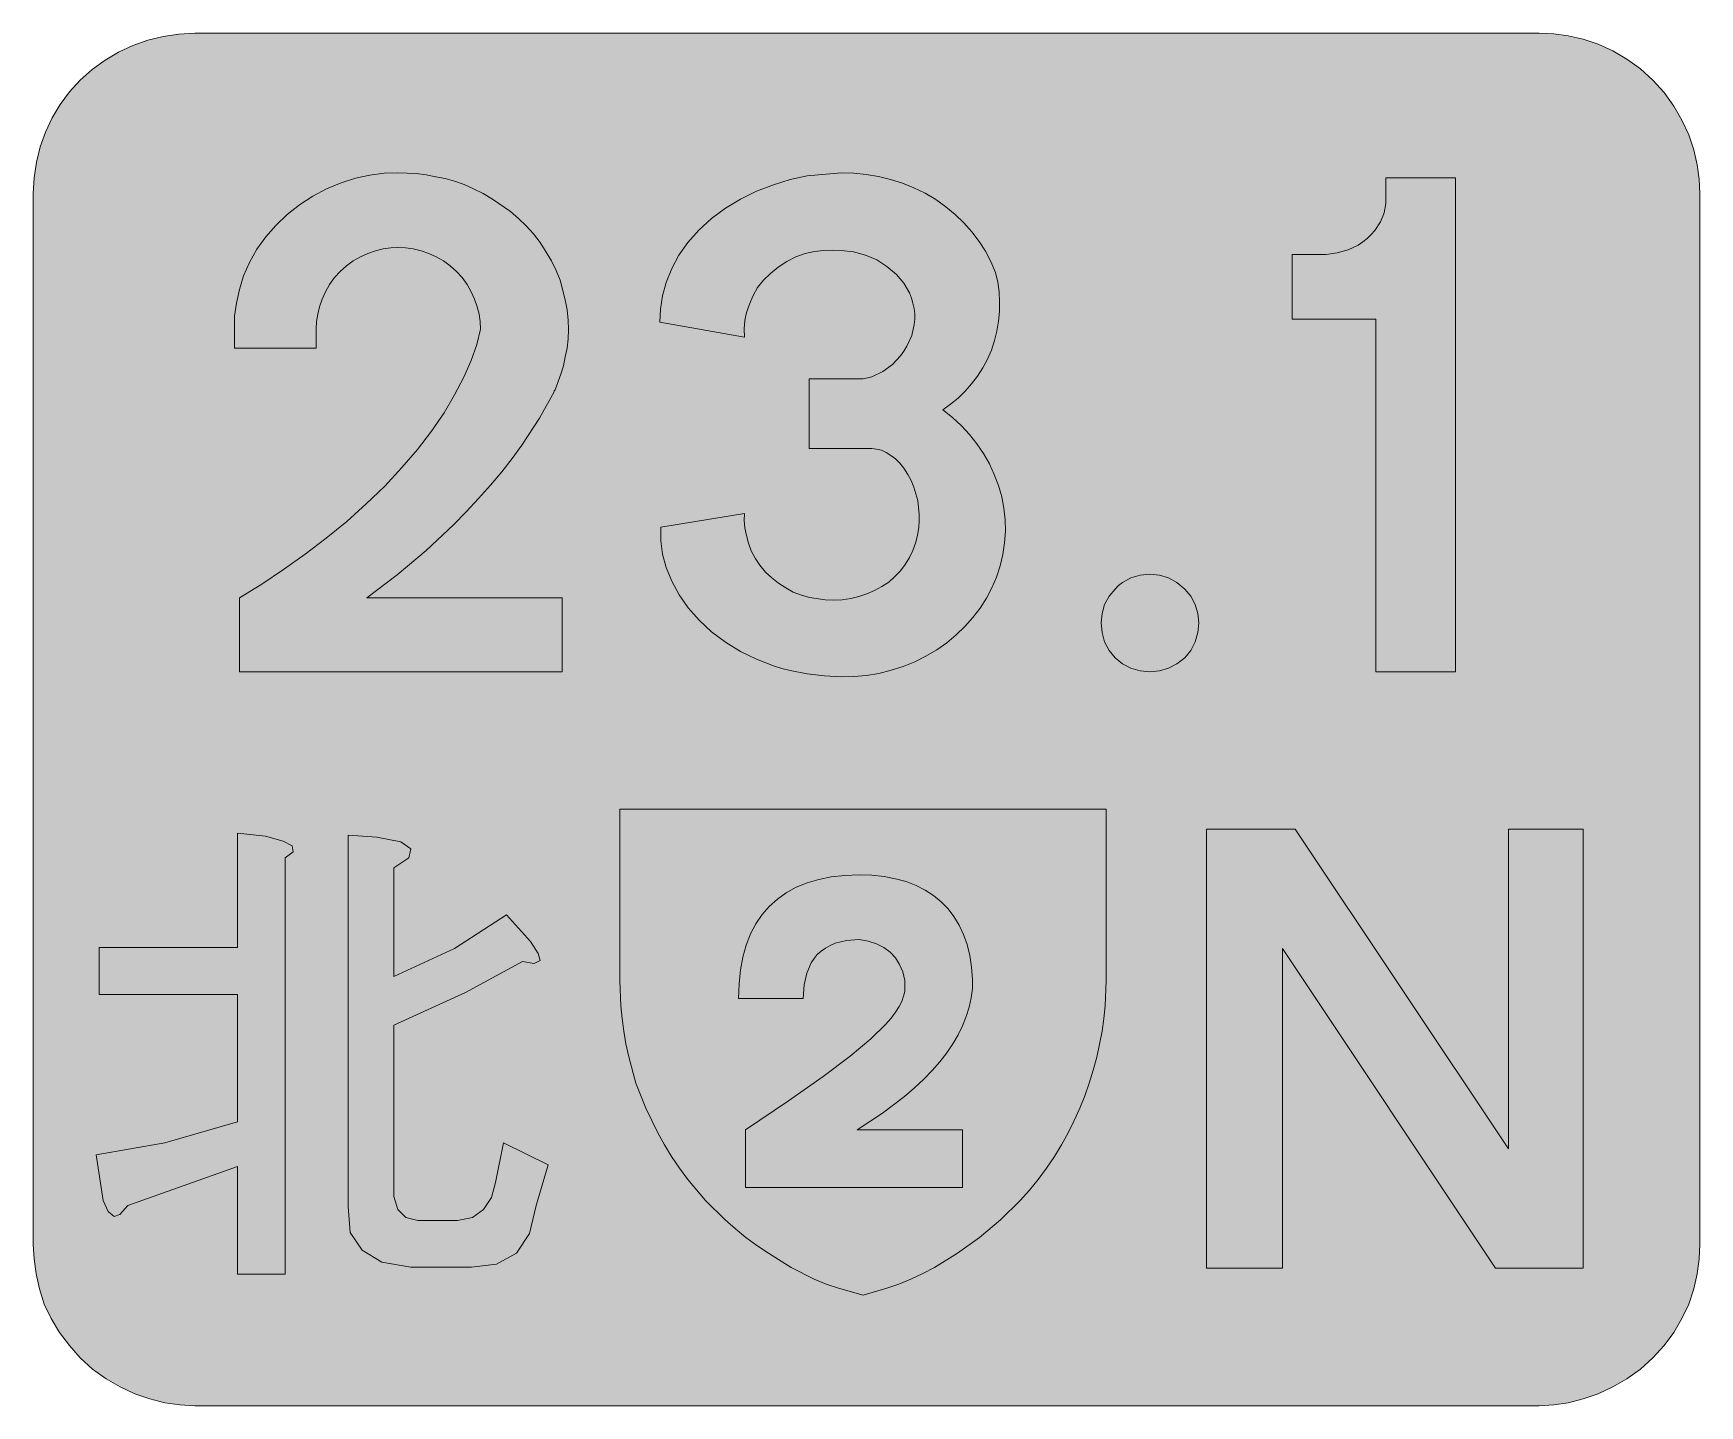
# Model space of a CAD drawing. Header units: metres. Extents: x 135 to 436, y 12 to 260.
import ezdxf

# ---------------------------------------------------------------- set-up
doc = ezdxf.new("R2010")
doc.units = ezdxf.units.M
for name, color, linetype, true_color in [('FILL_BLACK_000000', 7, 'Continuous', 0x000000), ('FILL_BLUE_0000FF', 7, 'Continuous', 0x0000ff), ('FILL_WHITE_FFFFFF', 7, 'Continuous', 0xffffff), ('FILL_YELLOW_FFFF00', 7, 'Continuous', 0xffff00)]:
    doc.layers.add(name, color=color, linetype=linetype, true_color=true_color)

msp = doc.modelspace()

# ---------------------------------------------------------------- hatches: boundary and pattern name
at = {"layer": 'FILL_BLACK_000000', "true_color": 0x000000}
h = msp.add_hatch(color=7, dxfattribs=at)
h.dxf.hatch_style = 1
h.paths.add_polyline_path([(302.58, 61.92), (302.58, 51.48), (263.34, 51.48), (263.34, 61.92), (271.1, 67.14), (277.36, 71.55), (282.26, 75.25), (285.98, 78.35), (288.66, 80.95), (289.67, 82.11), (290.47, 83.18), (291.11, 84.19), (291.58, 85.14), (291.92, 86.05), (292.14, 86.94), (292.14, 88.92), (291.77, 90.46), (291.2, 91.82), (290.44, 93.01), (289.49, 94.03), (288.35, 94.87), (287.03, 95.53), (285.53, 96.01), (283.86, 96.3), (281.57, 96.13), (279.54, 95.63), (278.63, 95.25), (277.79, 94.78), (277.01, 94.23), (276.3, 93.6), (275.73, 92.88), (275.22, 92.08), (274.43, 90.25), (273.95, 88.11), (273.78, 85.68), (262.08, 85.68), (262.17, 88.33), (262.43, 90.83), (262.87, 93.15), (263.48, 95.32), (264.27, 97.32), (265.22, 99.15), (266.35, 100.81), (267.64, 102.31), (269.1, 103.63), (270.72, 104.78), (272.51, 105.76), (274.46, 106.56), (276.57, 107.19), (278.84, 107.64), (281.27, 107.91), (283.86, 108), (286.19, 107.92), (288.39, 107.69), (290.45, 107.3), (292.38, 106.77), (294.17, 106.08), (295.83, 105.25), (297.34, 104.27), (298.71, 103.14), (299.94, 101.87), (301.02, 100.46), (301.96, 98.91), (302.74, 97.22), (303.38, 95.39), (303.87, 93.43), (304.2, 91.33), (304.38, 89.1), (304.38, 87.48), (304.14, 85.77), (303.76, 84.07), (303.23, 82.39), (302.56, 80.73), (301.75, 79.08), (300.8, 77.45), (299.7, 75.83), (298.46, 74.23), (297.08, 72.64), (295.56, 71.07), (293.9, 69.51), (292.1, 67.96), (288.08, 64.92), (283.5, 61.92), (302.58, 61.92)])
at = {"layer": 'FILL_BLUE_0000FF', "true_color": 0x0000ff}
h = msp.add_hatch(color=7, dxfattribs=at)
h.dxf.hatch_style = 1
h.paths.add_polyline_path([(406.8, 260.1), (409.4, 259.99), (412.04, 259.65), (414.72, 259.04), (417.42, 258.12), (420.08, 256.91), (422.64, 255.42), (425.06, 253.67), (427.32, 251.64), (429.34, 249.38), (431.1, 246.96), (432.58, 244.4), (433.8, 241.74), (434.72, 239.04), (435.33, 236.36), (435.67, 233.72), (435.78, 231.12), (435.78, 41.22), (435.67, 38.6), (435.33, 35.89), (434.72, 33.15), (433.8, 30.42), (432.58, 27.79), (431.1, 25.29), (429.34, 22.93), (427.32, 20.7), (425.06, 18.68), (422.64, 16.92), (420.08, 15.44), (417.42, 14.22), (414.72, 13.28), (412.04, 12.6), (409.4, 12.2), (406.8, 12.06), (163.8, 12.06), (161.1, 12.2), (158.4, 12.6), (155.7, 13.28), (153, 14.22), (150.34, 15.44), (147.78, 16.92), (145.36, 18.68), (143.1, 20.7), (141.15, 22.93), (139.39, 25.29), (137.86, 27.79), (136.62, 30.42), (135.78, 33.15), (135.16, 35.89), (134.77, 38.6), (134.64, 41.22), (134.64, 231.12), (134.78, 234), (135.2, 236.83), (135.89, 239.59), (136.84, 242.26), (138.05, 244.82), (139.5, 247.24), (141.19, 249.53), (143.1, 251.64), (145.27, 253.55), (147.6, 255.24), (150.06, 256.69), (152.64, 257.9), (155.32, 258.85), (158.08, 259.54), (160.92, 259.96), (163.8, 260.1), (406.8, 260.1)])
at = {"layer": 'FILL_WHITE_FFFFFF', "true_color": 0xffffff}
h = msp.add_hatch(color=7, dxfattribs=at)
h.dxf.hatch_style = 1
h.paths.add_polyline_path([(171, 203.22), (171, 208.98), (171.35, 211.33), (171.88, 213.77), (172.65, 216.24), (173.7, 218.7), (175.05, 221.06), (176.65, 223.29), (178.48, 225.38), (180.54, 227.34), (182.77, 229.13), (185.13, 230.69), (187.63, 232.02), (190.26, 233.1), (192.85, 233.91), (195.46, 234.47), (198.03, 234.8), (200.52, 234.9), (203.87, 234.74), (205.61, 234.52), (207.36, 234.18), (209.04, 233.84), (210.78, 233.37), (212.52, 232.76), (214.2, 232.02), (215.92, 231.15), (217.6, 230.15), (220.86, 227.88), (222.31, 226.63), (223.69, 225.29), (225.01, 223.86), (226.26, 222.3), (228.26, 218.95), (229.12, 217.21), (229.86, 215.46), (230.78, 211.93), (231.1, 210.12), (231.3, 208.26), (231.37, 206.54), (231.3, 204.86), (231.1, 203.22), (230.76, 201.6), (230.43, 200.01), (229.99, 198.5), (228.96, 195.66), (228.78, 195.48), (228.78, 195.3), (226.11, 190.52), (222.95, 185.67), (221.18, 183.24), (219.29, 180.82), (217.26, 178.42), (215.1, 176.04), (212.88, 173.63), (210.56, 171.25), (205.63, 166.64), (200.39, 162.22), (194.94, 158.04), (230.22, 158.04), (230.22, 144.72), (171.9, 144.72), (171.9, 158.04), (175.92, 160.54), (179.86, 163.17), (183.75, 165.94), (187.56, 168.84), (191.27, 171.87), (194.8, 175.03), (198.14, 178.28), (201.24, 181.62), (204.07, 184.89), (206.62, 188.19), (208.86, 191.49), (210.78, 194.76), (212.47, 197.93), (213.79, 200.97), (214.78, 203.87), (215.46, 206.64), (215.39, 207.99), (215.19, 209.34), (214.85, 210.69), (214.38, 212.04), (213.77, 213.38), (213.03, 214.7), (212.15, 215.94), (211.14, 217.08), (210, 218.09), (208.75, 218.97), (207.44, 219.71), (206.1, 220.32), (204.72, 220.79), (203.31, 221.13), (201.9, 221.33), (200.52, 221.4), (199.25, 221.33), (197.89, 221.13), (196.5, 220.79), (195.12, 220.32), (193.78, 219.71), (192.46, 218.97), (191.22, 218.09), (190.08, 217.08), (189.07, 215.94), (188.19, 214.7), (187.45, 213.38), (186.84, 212.04), (186.37, 210.69), (186.03, 209.34), (185.83, 207.99), (185.76, 206.64), (185.76, 203.22), (171, 203.22)])
h = msp.add_hatch(color=7, dxfattribs=at)
h.dxf.hatch_style = 1
h.paths.add_polyline_path([(294.73, 171.93), (294.7, 173.12), (294.48, 175.68), (293.78, 178.09), (293.29, 179.25), (292.68, 180.36), (291.97, 181.48), (291.22, 182.41), (290.43, 183.17), (289.62, 183.78), (288.78, 184.36), (287.91, 184.75), (287.04, 184.97), (286.2, 185.04), (274.86, 185.04), (274.86, 197.64), (284.58, 197.64), (285.48, 197.82), (286.2, 198), (288.15, 198.97), (289.89, 200.25), (291.36, 201.8), (291.98, 202.66), (292.5, 203.58), (293.38, 205.5), (293.85, 207.45), (293.93, 208.43), (293.92, 209.4), (293.8, 210.37), (293.58, 211.32), (293.33, 212.26), (292.98, 213.17), (291.98, 214.92), (290.62, 216.53), (288.9, 217.98), (287.05, 219.16), (285.03, 220.03), (282.88, 220.59), (280.62, 220.86), (279.08, 220.93), (277.45, 220.86), (275.79, 220.66), (274.14, 220.32), (272.42, 219.68), (270.79, 218.86), (269.25, 217.86), (267.84, 216.72), (266.59, 215.47), (265.54, 214.13), (264.7, 212.7), (264.06, 211.14), (263.51, 209.66), (263.2, 208.17), (263.1, 206.69), (263.16, 205.2), (247.86, 207.9), (247.97, 210.23), (248.33, 212.63), (249, 215.09), (250.02, 217.62), (251.3, 220.01), (252.94, 222.32), (254.93, 224.53), (257.22, 226.62), (259.75, 228.51), (262.46, 230.15), (265.35, 231.56), (268.38, 232.74), (271.44, 233.69), (274.5, 234.36), (280.62, 234.9), (282.91, 234.82), (285.16, 234.6), (287.39, 234.22), (289.57, 233.69), (291.71, 233), (293.78, 232.17), (295.79, 231.18), (297.72, 230.04), (299.55, 228.76), (301.26, 227.35), (302.83, 225.83), (304.27, 224.21), (305.56, 222.5), (306.71, 220.7), (307.69, 218.83), (308.52, 216.9), (308.92, 215.14), (309.17, 213.36), (309.27, 211.59), (309.24, 209.81), (309.07, 208.05), (308.77, 206.29), (308.35, 204.56), (307.8, 202.86), (307.07, 201.21), (306.22, 199.63), (305.26, 198.13), (304.2, 196.72), (303.04, 195.4), (301.78, 194.18), (300.42, 193.06), (298.98, 192.06), (300.73, 190.66), (302.35, 189.16), (303.83, 187.57), (305.17, 185.9), (306.36, 184.13), (307.41, 182.29), (308.31, 180.37), (309.06, 178.38), (309.64, 176.34), (310.04, 174.27), (310.26, 172.19), (310.3, 170.1), (310.16, 168.01), (309.84, 165.93), (309.36, 163.86), (308.7, 161.82), (307.87, 159.89), (306.89, 158.02), (305.74, 156.22), (304.45, 154.51), (303.01, 152.89), (301.44, 151.37), (299.73, 149.96), (297.9, 148.68), (295.96, 147.53), (293.93, 146.53), (291.83, 145.67), (289.66, 144.97), (287.45, 144.42), (285.19, 144.05), (282.91, 143.84), (280.62, 143.82), (277.63, 143.96), (274.5, 144.36), (271.44, 144.95), (269.89, 145.32), (268.38, 145.8), (265.35, 146.98), (262.46, 148.39), (259.75, 150.03), (257.22, 151.92), (254.96, 154.01), (253.01, 156.24), (251.37, 158.6), (250.02, 161.1), (249, 163.53), (248.35, 165.96), (248.05, 168.39), (248.04, 170.82), (263.16, 173.34), (263.12, 172.07), (263.25, 170.71), (263.51, 169.32), (263.88, 167.94), (264.38, 166.59), (265.07, 165.26), (265.93, 163.97), (266.94, 162.72), (268.08, 161.68), (269.32, 160.72), (270.64, 159.86), (271.98, 159.12), (273.46, 158.54), (274.93, 158.13), (277.74, 157.68), (279.29, 157.62), (280.83, 157.71), (282.35, 157.93), (283.84, 158.29), (285.28, 158.77), (286.68, 159.38), (288, 160.09), (289.26, 160.92), (290.36, 161.91), (291.34, 162.97), (292.22, 164.12), (292.97, 165.33), (293.6, 166.61), (294.09, 167.96), (294.45, 169.36), (294.66, 170.82), (294.73, 171.93)])
h = msp.add_hatch(color=7, dxfattribs=at)
h.dxf.hatch_style = 1
h.paths.add_polyline_path([(377.28, 144.72), (377.28, 208.44), (362.16, 208.44), (362.16, 220.14), (368.28, 220.14), (370.29, 220.41), (372.24, 220.97), (374.05, 221.84), (374.89, 222.39), (375.66, 223.02), (376.42, 223.72), (377.08, 224.46), (378.11, 226.04), (378.77, 227.68), (379.08, 229.32), (379.08, 234), (391.68, 234), (391.68, 144.72), (377.28, 144.72)])
h = msp.add_hatch(color=7, dxfattribs=at)
h.dxf.hatch_style = 1
h.paths.add_polyline_path([(345.07, 151.8), (344.59, 150.12), (343.8, 148.58), (342.72, 147.24), (341.31, 146.16), (339.77, 145.37), (338.14, 144.89), (336.42, 144.72), (334.68, 144.89), (333, 145.37), (331.46, 146.16), (330.12, 147.24), (329.04, 148.58), (328.25, 150.12), (327.77, 151.8), (327.6, 153.54), (327.77, 155.26), (328.25, 156.87), (329.04, 158.35), (330.12, 159.66), (330.76, 160.29), (331.46, 160.84), (333, 161.69), (334.68, 162.19), (336.42, 162.36), (338.14, 162.19), (339.77, 161.69), (341.31, 160.84), (342.72, 159.66), (343.8, 158.35), (344.59, 156.87), (345.07, 155.26), (345.24, 153.54), (345.07, 151.8)])
h = msp.add_hatch(color=7, dxfattribs=at)
h.dxf.hatch_style = 1
h.paths.add_polyline_path([(171.54, 94.86), (171.54, 115.56), (176.58, 115.02), (179.82, 114.12), (181.44, 113.22), (181.62, 112.14), (180.18, 111.06), (180.18, 35.82), (171.54, 35.82), (171.54, 55.26), (151.74, 48.24), (150.3, 46.62), (149.22, 46.26), (148.14, 47.16), (147.24, 49.14), (145.98, 57.42), (158.4, 59.58), (171.54, 63.36), (171.54, 86.4), (146.52, 86.4), (146.52, 94.86), (171.54, 94.86)])
h = msp.add_hatch(color=7, dxfattribs=at)
h.dxf.hatch_style = 1
h.paths.add_polyline_path([(196.74, 114.84), (201.06, 113.94), (202.86, 112.68), (202.5, 111.06), (199.8, 109.26), (199.8, 89.64), (210.78, 94.68), (220.14, 100.8), (224.46, 95.94), (225.9, 93.78), (226.26, 92.52), (225.18, 91.98), (223.02, 92.34), (212.76, 86.76), (199.8, 80.82), (199.8, 49.86), (200.52, 47.52), (201.96, 46.08), (204.12, 45.54), (211.32, 45.54), (214.02, 46.08), (216, 47.52), (217.44, 49.68), (218.16, 52.38), (219.6, 59.58), (227.7, 55.62), (225.54, 48.24), (224.28, 43.2), (221.94, 39.6), (218.34, 37.62), (213.84, 37.08), (202.86, 37.08), (197.64, 37.98), (194.04, 40.14), (191.88, 43.38), (191.52, 48.06), (191.52, 115.2), (196.74, 114.84)])
h = msp.add_hatch(color=7, dxfattribs=at)
h.dxf.hatch_style = 1
h.paths.add_polyline_path([(360.36, 94.68), (360.36, 36.9), (346.68, 36.9), (346.68, 116.28), (362.7, 116.28), (401.22, 58.5), (401.22, 116.28), (414.72, 116.28), (414.72, 36.9), (398.88, 36.9), (360.36, 94.68)])
at = {"layer": 'FILL_YELLOW_FFFF00', "true_color": 0xffff00}
h = msp.add_hatch(color=7, dxfattribs=at)
h.dxf.hatch_style = 1
h.paths.add_polyline_path([(280.17, 33.28), (277.95, 34.04), (275.76, 34.92), (271.62, 37.06), (267.48, 39.6), (265.42, 40.99), (263.43, 42.47), (261.51, 44.02), (259.65, 45.65), (256.14, 49.14), (252.9, 52.92), (251.4, 54.97), (249.99, 57.07), (248.69, 59.2), (247.48, 61.38), (245.33, 65.83), (243.54, 70.38), (242.26, 75.13), (241.74, 77.44), (241.38, 79.74), (241.04, 82.04), (240.82, 84.33), (240.66, 88.92), (240.66, 119.88), (328.5, 119.88), (328.5, 88.92), (328.34, 84.33), (328.12, 82.04), (327.78, 79.74), (326.81, 75.06), (326.19, 72.7), (325.44, 70.38), (324.65, 68.09), (323.75, 65.83), (322.76, 63.59), (321.66, 61.38), (320.46, 59.2), (319.16, 57.07), (317.76, 54.97), (316.26, 52.92), (314.67, 51), (312.99, 49.14), (309.44, 45.65), (305.65, 42.47), (301.68, 39.6), (297.52, 37.06), (295.38, 35.93), (293.22, 34.92), (291.06, 34.04), (288.9, 33.28), (284.58, 32.04), (280.17, 33.28)])

# ---------------------------------------------------------------- linework, layer by layer
at = {"layer": 'FILL_BLACK_000000', "lineweight": 0, "true_color": 0x000000}
msp.add_lwpolyline([(302.58, 61.92), (302.58, 51.48), (263.34, 51.48), (263.34, 61.92), (271.1, 67.14), (277.36, 71.55), (282.26, 75.25), (285.98, 78.35), (288.66, 80.95), (289.67, 82.11), (290.47, 83.18), (291.11, 84.19), (291.58, 85.14), (291.92, 86.05), (292.14, 86.94), (292.14, 88.92), (291.77, 90.46), (291.2, 91.82), (290.44, 93.01), (289.49, 94.03), (288.35, 94.87), (287.03, 95.53), (285.53, 96.01), (283.86, 96.3), (281.57, 96.13), (279.54, 95.63), (278.63, 95.25), (277.79, 94.78), (277.01, 94.23), (276.3, 93.6), (275.73, 92.88), (275.22, 92.08), (274.43, 90.25), (273.95, 88.11), (273.78, 85.68), (262.08, 85.68), (262.17, 88.33), (262.43, 90.83), (262.87, 93.15), (263.48, 95.32), (264.27, 97.32), (265.22, 99.15), (266.35, 100.81), (267.64, 102.31), (269.1, 103.63), (270.72, 104.78), (272.51, 105.76), (274.46, 106.56), (276.57, 107.19), (278.84, 107.64), (281.27, 107.91), (283.86, 108), (286.19, 107.92), (288.39, 107.69), (290.45, 107.3), (292.38, 106.77), (294.17, 106.08), (295.83, 105.25), (297.34, 104.27), (298.71, 103.14), (299.94, 101.87), (301.02, 100.46), (301.96, 98.91), (302.74, 97.22), (303.38, 95.39), (303.87, 93.43), (304.2, 91.33), (304.38, 89.1), (304.38, 87.48), (304.14, 85.77), (303.76, 84.07), (303.23, 82.39), (302.56, 80.73), (301.75, 79.08), (300.8, 77.45), (299.7, 75.83), (298.46, 74.23), (297.08, 72.64), (295.56, 71.07), (293.9, 69.51), (292.1, 67.96), (288.08, 64.92), (283.5, 61.92)], close=True, dxfattribs=at)
at = {"layer": 'FILL_BLUE_0000FF', "lineweight": 0, "true_color": 0x0000ff}
msp.add_lwpolyline([(406.8, 260.1), (409.4, 259.99), (412.04, 259.65), (414.72, 259.04), (417.42, 258.12), (420.08, 256.91), (422.64, 255.42), (425.06, 253.67), (427.32, 251.64), (429.34, 249.38), (431.1, 246.96), (432.58, 244.4), (433.8, 241.74), (434.72, 239.04), (435.33, 236.36), (435.67, 233.72), (435.78, 231.12), (435.78, 41.22), (435.67, 38.6), (435.33, 35.89), (434.72, 33.15), (433.8, 30.42), (432.58, 27.79), (431.1, 25.29), (429.34, 22.93), (427.32, 20.7), (425.06, 18.68), (422.64, 16.92), (420.08, 15.44), (417.42, 14.22), (414.72, 13.28), (412.04, 12.6), (409.4, 12.2), (406.8, 12.06), (163.8, 12.06), (161.1, 12.2), (158.4, 12.6), (155.7, 13.28), (153, 14.22), (150.34, 15.44), (147.78, 16.92), (145.36, 18.68), (143.1, 20.7), (141.15, 22.93), (139.39, 25.29), (137.86, 27.79), (136.62, 30.42), (135.78, 33.15), (135.16, 35.89), (134.77, 38.6), (134.64, 41.22), (134.64, 231.12), (134.78, 234), (135.2, 236.83), (135.89, 239.59), (136.84, 242.26), (138.05, 244.82), (139.5, 247.24), (141.19, 249.53), (143.1, 251.64), (145.27, 253.55), (147.6, 255.24), (150.06, 256.69), (152.64, 257.9), (155.32, 258.85), (158.08, 259.54), (160.92, 259.96), (163.8, 260.1)], close=True, dxfattribs=at)
at = {"layer": 'FILL_WHITE_FFFFFF', "lineweight": 0, "true_color": 0xffffff}
for points in [[(171, 203.22), (171, 208.98), (171.35, 211.33), (171.88, 213.77), (172.65, 216.24), (173.7, 218.7), (175.05, 221.06), (176.65, 223.29), (178.48, 225.38), (180.54, 227.34), (182.77, 229.13), (185.13, 230.69), (187.63, 232.02), (190.26, 233.1), (192.85, 233.91), (195.46, 234.47), (198.03, 234.8), (200.52, 234.9), (203.87, 234.74), (205.61, 234.52), (207.36, 234.18), (209.04, 233.84), (210.78, 233.37), (212.52, 232.76), (214.2, 232.02), (215.92, 231.15), (217.6, 230.15), (220.86, 227.88), (222.31, 226.63), (223.69, 225.29), (225.01, 223.86), (226.26, 222.3), (228.26, 218.95), (229.12, 217.21), (229.86, 215.46), (230.78, 211.93), (231.1, 210.12), (231.3, 208.26), (231.37, 206.54), (231.3, 204.86), (231.1, 203.22), (230.76, 201.6), (230.43, 200.01), (229.99, 198.5), (228.96, 195.66), (228.78, 195.48), (228.78, 195.3), (226.11, 190.52), (222.95, 185.67), (221.18, 183.24), (219.29, 180.82), (217.26, 178.42), (215.1, 176.04), (212.88, 173.63), (210.56, 171.25), (205.63, 166.64), (200.39, 162.22), (194.94, 158.04), (230.22, 158.04), (230.22, 144.72), (171.9, 144.72), (171.9, 158.04), (175.92, 160.54), (179.86, 163.17), (183.75, 165.94), (187.56, 168.84), (191.27, 171.87), (194.8, 175.03), (198.14, 178.28), (201.24, 181.62), (204.07, 184.89), (206.62, 188.19), (208.86, 191.49), (210.78, 194.76), (212.47, 197.93), (213.79, 200.97), (214.78, 203.87), (215.46, 206.64), (215.39, 207.99), (215.19, 209.34), (214.85, 210.69), (214.38, 212.04), (213.77, 213.38), (213.03, 214.7), (212.15, 215.94), (211.14, 217.08), (210, 218.09), (208.75, 218.97), (207.44, 219.71), (206.1, 220.32), (204.72, 220.79), (203.31, 221.13), (201.9, 221.33), (200.52, 221.4), (199.25, 221.33), (197.89, 221.13), (196.5, 220.79), (195.12, 220.32), (193.78, 219.71), (192.46, 218.97), (191.22, 218.09), (190.08, 217.08), (189.07, 215.94), (188.19, 214.7), (187.45, 213.38), (186.84, 212.04), (186.37, 210.69), (186.03, 209.34), (185.83, 207.99), (185.76, 206.64), (185.76, 203.22)], [(294.73, 171.93), (294.7, 173.12), (294.48, 175.68), (293.78, 178.09), (293.29, 179.25), (292.68, 180.36), (291.97, 181.48), (291.22, 182.41), (290.43, 183.17), (289.62, 183.78), (288.78, 184.36), (287.91, 184.75), (287.04, 184.97), (286.2, 185.04), (274.86, 185.04), (274.86, 197.64), (284.58, 197.64), (285.48, 197.82), (286.2, 198), (288.15, 198.97), (289.89, 200.25), (291.36, 201.8), (291.98, 202.66), (292.5, 203.58), (293.38, 205.5), (293.85, 207.45), (293.93, 208.43), (293.92, 209.4), (293.8, 210.37), (293.58, 211.32), (293.33, 212.26), (292.98, 213.17), (291.98, 214.92), (290.62, 216.53), (288.9, 217.98), (287.05, 219.16), (285.03, 220.03), (282.88, 220.59), (280.62, 220.86), (279.08, 220.93), (277.45, 220.86), (275.79, 220.66), (274.14, 220.32), (272.42, 219.68), (270.79, 218.86), (269.25, 217.86), (267.84, 216.72), (266.59, 215.47), (265.54, 214.13), (264.7, 212.7), (264.06, 211.14), (263.51, 209.66), (263.2, 208.17), (263.1, 206.69), (263.16, 205.2), (247.86, 207.9), (247.97, 210.23), (248.33, 212.63), (249, 215.09), (250.02, 217.62), (251.3, 220.01), (252.94, 222.32), (254.93, 224.53), (257.22, 226.62), (259.75, 228.51), (262.46, 230.15), (265.35, 231.56), (268.38, 232.74), (271.44, 233.69), (274.5, 234.36), (280.62, 234.9), (282.91, 234.82), (285.16, 234.6), (287.39, 234.22), (289.57, 233.69), (291.71, 233), (293.78, 232.17), (295.79, 231.18), (297.72, 230.04), (299.55, 228.76), (301.26, 227.35), (302.83, 225.83), (304.27, 224.21), (305.56, 222.5), (306.71, 220.7), (307.69, 218.83), (308.52, 216.9), (308.92, 215.14), (309.17, 213.36), (309.27, 211.59), (309.24, 209.81), (309.07, 208.05), (308.77, 206.29), (308.35, 204.56), (307.8, 202.86), (307.07, 201.21), (306.22, 199.63), (305.26, 198.13), (304.2, 196.72), (303.04, 195.4), (301.78, 194.18), (300.42, 193.06), (298.98, 192.06), (300.73, 190.66), (302.35, 189.16), (303.83, 187.57), (305.17, 185.9), (306.36, 184.13), (307.41, 182.29), (308.31, 180.37), (309.06, 178.38), (309.64, 176.34), (310.04, 174.27), (310.26, 172.19), (310.3, 170.1), (310.16, 168.01), (309.84, 165.93), (309.36, 163.86), (308.7, 161.82), (307.87, 159.89), (306.89, 158.02), (305.74, 156.22), (304.45, 154.51), (303.01, 152.89), (301.44, 151.37), (299.73, 149.96), (297.9, 148.68), (295.96, 147.53), (293.93, 146.53), (291.83, 145.67), (289.66, 144.97), (287.45, 144.42), (285.19, 144.05), (282.91, 143.84), (280.62, 143.82), (277.63, 143.96), (274.5, 144.36), (271.44, 144.95), (269.89, 145.32), (268.38, 145.8), (265.35, 146.98), (262.46, 148.39), (259.75, 150.03), (257.22, 151.92), (254.96, 154.01), (253.01, 156.24), (251.37, 158.6), (250.02, 161.1), (249, 163.53), (248.35, 165.96), (248.05, 168.39), (248.04, 170.82), (263.16, 173.34), (263.12, 172.07), (263.25, 170.71), (263.51, 169.32), (263.88, 167.94), (264.38, 166.59), (265.07, 165.26), (265.93, 163.97), (266.94, 162.72), (268.08, 161.68), (269.32, 160.72), (270.64, 159.86), (271.98, 159.12), (273.46, 158.54), (274.93, 158.13), (277.74, 157.68), (279.29, 157.62), (280.83, 157.71), (282.35, 157.93), (283.84, 158.29), (285.28, 158.77), (286.68, 159.38), (288, 160.09), (289.26, 160.92), (290.36, 161.91), (291.34, 162.97), (292.22, 164.12), (292.97, 165.33), (293.6, 166.61), (294.09, 167.96), (294.45, 169.36), (294.66, 170.82)], [(377.28, 144.72), (377.28, 208.44), (362.16, 208.44), (362.16, 220.14), (368.28, 220.14), (370.29, 220.41), (372.24, 220.97), (374.05, 221.84), (374.89, 222.39), (375.66, 223.02), (376.42, 223.72), (377.08, 224.46), (378.11, 226.04), (378.77, 227.68), (379.08, 229.32), (379.08, 234), (391.68, 234), (391.68, 144.72)], [(345.07, 151.8), (344.59, 150.12), (343.8, 148.58), (342.72, 147.24), (341.31, 146.16), (339.77, 145.37), (338.14, 144.89), (336.42, 144.72), (334.68, 144.89), (333, 145.37), (331.46, 146.16), (330.12, 147.24), (329.04, 148.58), (328.25, 150.12), (327.77, 151.8), (327.6, 153.54), (327.77, 155.26), (328.25, 156.87), (329.04, 158.35), (330.12, 159.66), (330.76, 160.29), (331.46, 160.84), (333, 161.69), (334.68, 162.19), (336.42, 162.36), (338.14, 162.19), (339.77, 161.69), (341.31, 160.84), (342.72, 159.66), (343.8, 158.35), (344.59, 156.87), (345.07, 155.26), (345.24, 153.54)], [(171.54, 94.86), (171.54, 115.56), (176.58, 115.02), (179.82, 114.12), (181.44, 113.22), (181.62, 112.14), (180.18, 111.06), (180.18, 35.82), (171.54, 35.82), (171.54, 55.26), (151.74, 48.24), (150.3, 46.62), (149.22, 46.26), (148.14, 47.16), (147.24, 49.14), (145.98, 57.42), (158.4, 59.58), (171.54, 63.36), (171.54, 86.4), (146.52, 86.4), (146.52, 94.86)], [(196.74, 114.84), (201.06, 113.94), (202.86, 112.68), (202.5, 111.06), (199.8, 109.26), (199.8, 89.64), (210.78, 94.68), (220.14, 100.8), (224.46, 95.94), (225.9, 93.78), (226.26, 92.52), (225.18, 91.98), (223.02, 92.34), (212.76, 86.76), (199.8, 80.82), (199.8, 49.86), (200.52, 47.52), (201.96, 46.08), (204.12, 45.54), (211.32, 45.54), (214.02, 46.08), (216, 47.52), (217.44, 49.68), (218.16, 52.38), (219.6, 59.58), (227.7, 55.62), (225.54, 48.24), (224.28, 43.2), (221.94, 39.6), (218.34, 37.62), (213.84, 37.08), (202.86, 37.08), (197.64, 37.98), (194.04, 40.14), (191.88, 43.38), (191.52, 48.06), (191.52, 115.2)], [(360.36, 94.68), (360.36, 36.9), (346.68, 36.9), (346.68, 116.28), (362.7, 116.28), (401.22, 58.5), (401.22, 116.28), (414.72, 116.28), (414.72, 36.9), (398.88, 36.9)]]:
    msp.add_lwpolyline(points, close=True, dxfattribs=at)
at = {"layer": 'FILL_YELLOW_FFFF00', "lineweight": 0, "true_color": 0xffff00}
msp.add_lwpolyline([(280.17, 33.28), (277.95, 34.04), (275.76, 34.92), (271.62, 37.06), (267.48, 39.6), (265.42, 40.99), (263.43, 42.47), (261.51, 44.02), (259.65, 45.65), (256.14, 49.14), (252.9, 52.92), (251.4, 54.97), (249.99, 57.07), (248.69, 59.2), (247.48, 61.38), (245.33, 65.83), (243.54, 70.38), (242.26, 75.13), (241.74, 77.44), (241.38, 79.74), (241.04, 82.04), (240.82, 84.33), (240.66, 88.92), (240.66, 119.88), (328.5, 119.88), (328.5, 88.92), (328.34, 84.33), (328.12, 82.04), (327.78, 79.74), (326.81, 75.06), (326.19, 72.7), (325.44, 70.38), (324.65, 68.09), (323.75, 65.83), (322.76, 63.59), (321.66, 61.38), (320.46, 59.2), (319.16, 57.07), (317.76, 54.97), (316.26, 52.92), (314.67, 51), (312.99, 49.14), (309.44, 45.65), (305.65, 42.47), (301.68, 39.6), (297.52, 37.06), (295.38, 35.93), (293.22, 34.92), (291.06, 34.04), (288.9, 33.28), (284.58, 32.04)], close=True, dxfattribs=at)

doc.saveas('drawing.dxf')
